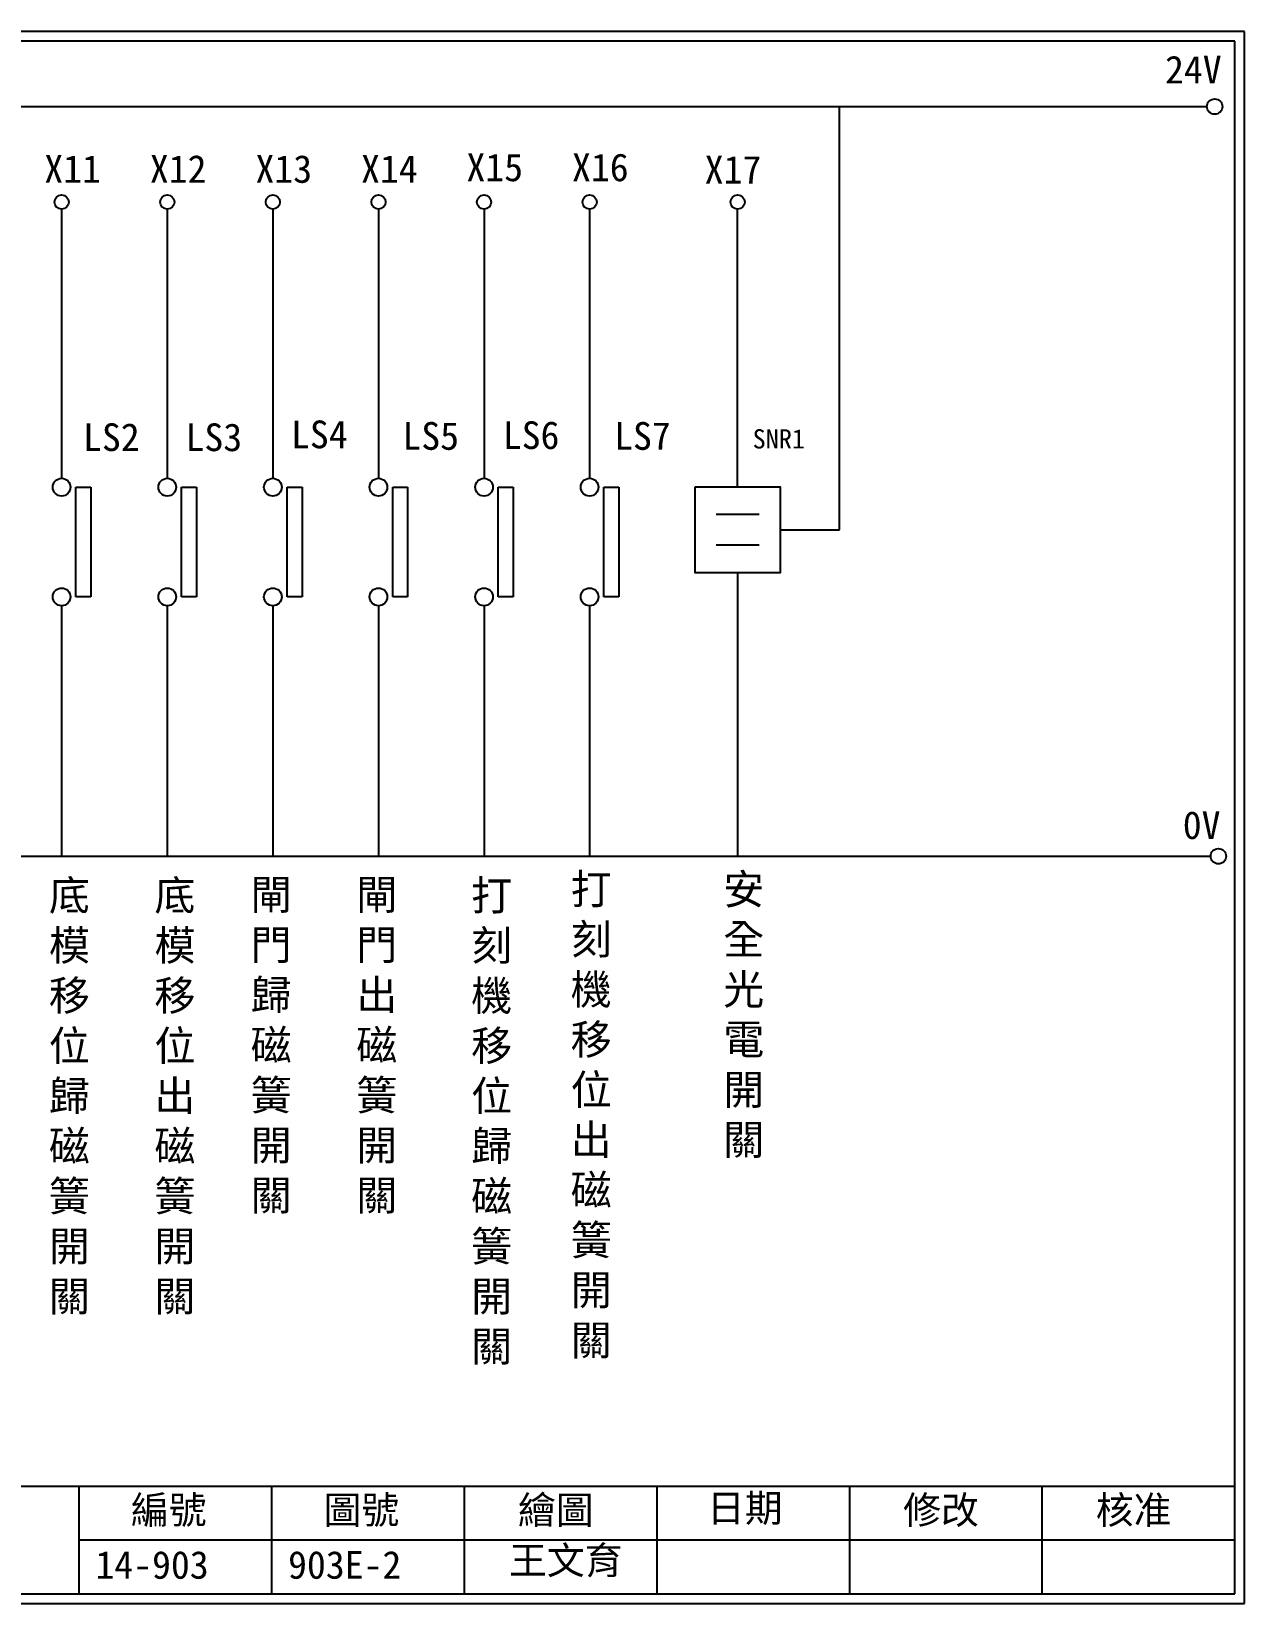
# Model space of a CAD drawing. Extents: x 325 to 612, y 3 to 207.
# Drawn here: x 454.9 to 612.3, y 3 to 207 of the extents above; entities that cross this region are included whole.
import ezdxf

# ---------------------------------------------------------------- set-up
doc = ezdxf.new("R2010")
doc.units = 0
doc.layers.get('0').update_dxf_attribs({"linetype": 'CONTINUOUS'})
doc.layers.add('圖框層', color=7, linetype='CONTINUOUS')
doc.layers.add('標尺寸層', color=3, linetype='CONTINUOUS')
doc.styles.add('CNS', font='romanc.shx', dxfattribs={"bigfont": 'chineset.shx'})
doc.styles.add('STSL', font='kaiu.ttf')

msp = doc.modelspace()

# ---------------------------------------------------------------- linework, layer by layer
for p, q in [((559.75, 142.31), (559.75, 197.22)), ((546.52, 147.89), (546.52, 183.91)), ((552.04, 142.31), (559.75, 142.31)), ((546.52, 136.73), (546.52, 99.96))]:
    msp.add_line(p, q)
msp.add_lwpolyline([(541.01, 147.89), (552.04, 147.89), (552.04, 136.73), (541.01, 136.73)], close=True)
for centre in [(608.44, 197.22), (608.92, 99.96)]:
    msp.add_circle(centre, 1)
at = {"layer": '圖框層', "color": 7}
for p, q in [((612.32, 206.97), (325.32, 206.97)), ((612.32, 3), (612.32, 206.97)), ((611.07, 205.72), (326.57, 205.72)), ((611.07, 4.25), (611.07, 205.72)), ((326.57, 18.25), (611.07, 18.25)), ((461.07, 4.25), (461.07, 18.25)), ((486.07, 4.25), (486.07, 18.25)), ((511.07, 4.25), (511.07, 18.25)), ((536.07, 4.25), (536.07, 18.25)), ((561.07, 4.25), (561.07, 18.25)), ((586.07, 4.25), (586.07, 18.25)), ((461.07, 11.25), (611.07, 11.25)), ((326.57, 4.25), (611.07, 4.25)), ((325.32, 3), (612.32, 3))]:
    msp.add_line(p, q, dxfattribs=at)
at = {"layer": '標尺寸層', "color": 7}
for p, q in [((329.84, 197.22), (607.44, 197.22)), ((329.84, 197.22), (543.27, 197.22)), ((458.79, 183.91), (458.79, 148.99)), ((472.5, 183.91), (472.5, 148.99)), ((486.2, 183.91), (486.2, 148.99)), ((499.91, 183.91), (499.91, 148.99)), ((513.61, 183.91), (513.61, 148.99)), ((527.31, 183.91), (527.31, 148.99)), ((460.65, 133.61), (460.65, 147.84)), ((460.65, 147.84), (462.58, 147.84)), ((462.58, 147.84), (462.58, 133.61)), ((474.35, 133.61), (474.35, 147.84)), ((474.35, 147.84), (476.28, 147.84)), ((476.28, 147.84), (476.28, 133.61)), ((488.06, 133.61), (488.06, 147.84)), ((488.06, 147.84), (489.99, 147.84)), ((489.99, 147.84), (489.99, 133.61)), ((501.76, 133.61), (501.76, 147.84)), ((501.76, 147.84), (503.69, 147.84)), ((503.69, 147.84), (503.69, 133.61)), ((515.46, 133.61), (515.46, 147.84)), ((515.46, 147.84), (517.39, 147.84)), ((517.39, 147.84), (517.39, 133.61)), ((529.16, 133.61), (529.16, 147.84)), ((529.16, 147.84), (531.09, 147.84)), ((531.09, 147.84), (531.09, 133.61)), ((543.76, 144.34), (549.33, 144.34)), ((543.76, 140.37), (549.33, 140.37)), ((462.58, 133.61), (460.65, 133.61)), ((476.28, 133.61), (474.35, 133.61)), ((489.99, 133.61), (488.06, 133.61)), ((503.69, 133.61), (501.76, 133.61)), ((517.39, 133.61), (515.46, 133.61)), ((531.09, 133.61), (529.16, 133.61)), ((458.79, 132.46), (458.79, 99.96)), ((472.5, 132.46), (472.5, 99.96)), ((486.2, 132.46), (486.2, 99.96)), ((499.91, 132.46), (499.91, 99.96)), ((513.61, 132.46), (513.61, 99.96)), ((527.31, 132.46), (527.31, 99.96)), ((330.05, 99.96), (607.92, 99.96)), ((330.05, 99.96), (540.88, 99.96))]:
    msp.add_line(p, q, dxfattribs=at)
for centre, radius in [((458.79, 184.83), 0.92), ((472.5, 184.83), 0.92), ((486.2, 184.83), 0.92), ((499.91, 184.83), 0.92), ((513.61, 184.83), 0.92), ((527.31, 184.83), 0.92), ((546.52, 184.83), 0.92), ((458.79, 147.84), 1.15), ((472.5, 147.84), 1.15), ((486.2, 147.84), 1.15), ((499.91, 147.84), 1.15), ((513.61, 147.84), 1.15), ((527.31, 147.84), 1.15), ((458.79, 133.61), 1.15), ((472.5, 133.61), 1.15), ((486.2, 133.61), 1.15), ((499.91, 133.61), 1.15), ((513.61, 133.61), 1.15), ((527.31, 133.61), 1.15)]:
    msp.add_circle(centre, radius, dxfattribs=at)

# ---------------------------------------------------------------- texts
at = {"layer": '圖框層', "color": 4, "style": 'STSL'}
for s, height, p in [('24V', 3.6, (602, 200.22)), ('X11', 3.6, (456.54, 187.33)), ('X12', 3.6, (470.24, 187.33)), ('X13', 3.6, (483.95, 187.33)), ('X14', 3.6, (497.65, 187.33)), ('X15', 3.6, (511.33, 187.54)), ('X16', 3.6, (525.03, 187.54)), ('X17', 3.6, (542.25, 187.24)), ('LS2', 3.6, (461.57, 152.53)), ('LS3', 3.6, (474.87, 152.52)), ('LS4', 3.6, (488.56, 152.89)), ('LS5', 3.6, (503.02, 152.69)), ('LS6', 3.6, (516.05, 152.79)), ('LS7', 3.6, (530.5, 152.69)), ('SNR1', 2.5, (548.47, 152.86)), ('0V', 3.6, (604.3, 102.2)), ('編號', 3.6, (467.78, 13.34)), ('圖號', 3.6, (492.78, 13.34)), ('繪圖', 3.6, (518.01, 13.34)), ('日期', 3.6, (542.54, 13.59)), ('修改', 3.6, (568.01, 13.34)), ('核准', 3.6, (593.01, 13.34)), ('王文育', 3.6, (516.86, 6.8)), ('14-903', 3.6, (463.18, 6.22)), ('903E-2', 3.6, (488.18, 6.22))]:
    msp.add_text(s, height=height, dxfattribs=at).set_placement(p)
at = {"layer": '標尺寸層', "color": 7, "char_height": 3.9, "attachment_point": 1, "style": 'CNS'}
for s, insert, width in [('{\\fDFKai-SB|b0|i0|c136|p65;打刻機移位\\P出磁簧開關}', (524.86, 97.63), 2.8321), ('{\\fDFKai-SB|b0|i0|c136|p65;安全光電開關}', (544.66, 97.63), 2.8321), ('{\\fDFKai-SB|b0|i0|c136|p65;底模移位歸磁簧開關}', (457.13, 96.83), 4.9608), ('{\\fDFKai-SB|b0|i0|c136|p65;底模移位出磁簧開關}', (470.83, 96.83), 4.9608), ('{\\fDFKai-SB|b0|i0|c136|p65;閘門歸\\P磁簧開關}', (483.32, 96.92), 4.9608), ('{\\fDFKai-SB|b0|i0|c136|p65;閘門出\\P磁簧開關}', (497.03, 96.92), 4.9608), ('{\\fDFKai-SB|b0|i0|c136|p65;打刻機移位\\P歸磁簧開關}', (511.94, 96.82), 4.2205)]:
    msp.add_mtext(s, dxfattribs=dict(at, insert=insert, width=width))

doc.saveas('drawing.dxf')
